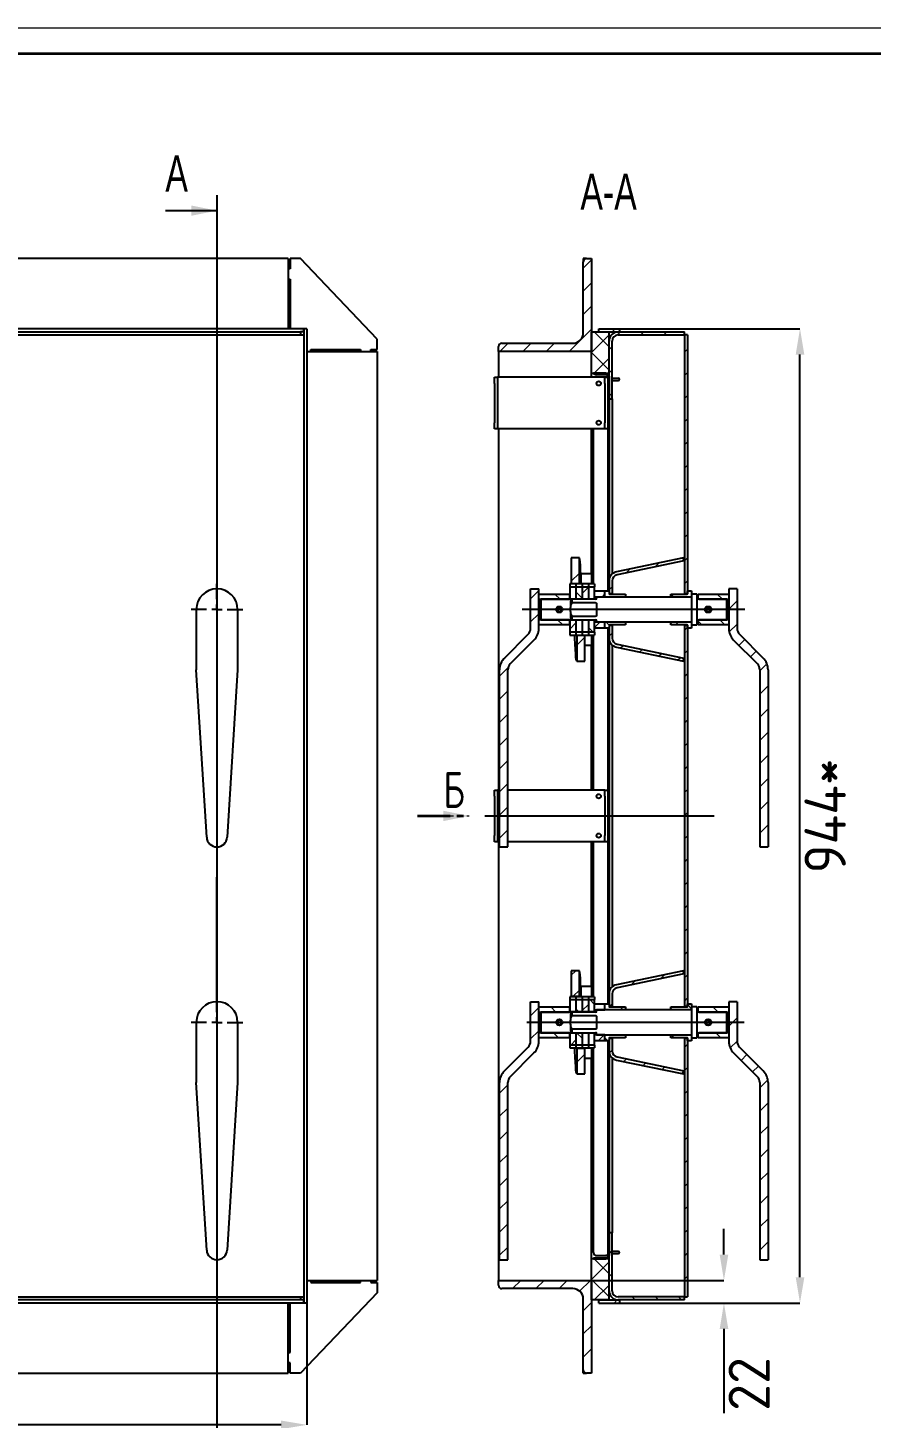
# Model space of a CAD drawing. Header units: millimetres. Extents: x 0 to 594, y 0 to 420.
# Drawn here: x 172.4 to 335.8, y 150.6 to 420 of the extents above; entities that cross this region are included whole.
import ezdxf

# ---------------------------------------------------------------- set-up
doc = ezdxf.new("R2010")
doc.units = ezdxf.units.MM
doc.header["$PDSIZE"] = -1
doc.linetypes.add('HIDDEN', pattern=[1.905, 1.27, -0.635])
doc.linetypes.add('PHANTOM', pattern=[12.7, 6.35, -1.27, 1.27, -1.27, 1.27, -1.27])
doc.layers.add('FORMAT', color=7, linetype='Continuous')
doc.layers.add('HIDDEN', color=30, linetype='Continuous')
doc.styles.add('GOST-2.304_Type-B', font='')
doc.styles.add('SLDTEXTSTYLE0', font='TXT', dxfattribs={"width": 0.7, "bigfont": 'bigfont'})
doc.styles.add('SLDTEXTSTYLE1', font='TXT', dxfattribs={"width": 0.7})
doc.styles.get('GOST-2.304_Type-B').set_extended_font_data('GOST Common')
doc.dimstyles.new('SLDDIMSTYLE0', dxfattribs={"dimtxt": 3.5, "dimasz": 3.5, "dimexe": 0, "dimexo": 0.0625, "dimgap": 0.875, "dimtad": 2, "dimdec": 1, "dimlfac": 5, "dimrnd": 1e-09, "dimzin": 12, "dimdsep": 46, "dimtxsty": 'SLDTEXTSTYLE1', "dimsah": 1, "dimcen": 0.09, "dimadec": 0, "dimazin": 3, "dimtfac": 1, "dimtdec": 1, "dimtofl": 0, "dimtmove": 0, "dimatfit": 3, "dimfxl": 1, "dimfrac": 2, "dimtolj": 1, "dimtzin": 12, "dimarcsym": 0})

# ---------------------------------------------------------------- blocks, each defined once
blk = doc.blocks.new('_D_4')
at = {"layer": 'Defpoints', "color": 0, "transparency": 16777216}
for p in [(97.67, 172.88), (226.47, 172.88), (97.67, 149.28)]:
    blk.add_point(p, dxfattribs=at)
at = {"layer": 'FORMAT', "color": 0, "lineweight": -2, "transparency": 16777216}
for p, q in [((97.67, 172.82), (97.67, 149.28)), ((226.47, 172.82), (226.47, 149.28)), ((221.47, 149.28), (102.67, 149.28))]:
    blk.add_line(p, q, dxfattribs=at)
at = {"layer": 'FORMAT', "color": 0, "transparency": 16777216}
for points in [[(102.67, 150.11), (102.67, 148.45), (97.67, 149.28)], [(221.47, 150.11), (221.47, 148.45), (226.47, 149.28)]]:
    blk.add_solid(points, dxfattribs=at)
at = {"layer": 'FORMAT', "color": 0, "transparency": 16777216, "insert": (162.07, 148.4), "char_height": 8, "attachment_point": 2, "style": 'GOST-2.304_Type-B'}
blk.add_mtext('\\A1;644*', dxfattribs=at)
blk = doc.blocks.new('SW_CENTERMARKSYMBOL_0')
at = {"layer": 'FORMAT', "color": 0}
for p, q in [((0, 2), (0, 5)), ((-2, 0), (-5, 0)), ((0, 0), (-1, 0)), ((0, 0), (0, 1)), ((0, 0), (0, -1)), ((0, 0), (1, 0)), ((2, 0), (5, 0)), ((0, -2), (0, -53.85))]:
    blk.add_line(p, q, dxfattribs=at)
blk = doc.blocks.new('SW_CENTERMARKSYMBOL_1')
at = {"layer": 'FORMAT', "color": 0}
for p, q in [((0, 2), (0, 28.11)), ((-2, 0), (-5, 0)), ((0, 0), (-1, 0)), ((0, 0), (0, 1)), ((0, 0), (0, -1)), ((0, 0), (1, 0)), ((2, 0), (5, 0)), ((0, -2), (0, -48.73))]:
    blk.add_line(p, q, dxfattribs=at)
blk = doc.blocks.new('SW_HATCH_0')
at = {"color": 0, "linetype": 'Continuous', "lineweight": 18}
for p, q in [((0, 0), (1.6, 1.6)), ((0, -4.49), (1.6, -2.89)), ((0, -8.98), (1.6, -7.38)), ((-2.69, -16.16), (1.6, -11.87)), ((1.6, -16.36), (5, -12.96)), ((5, -15.27), (2.09, -12.36)), ((5.6, -12.36), (6.2, -11.76)), ((7.18, -12.96), (6.59, -12.37)), ((11.67, -12.96), (11.07, -12.36)), ((16.16, -12.96), (15.56, -12.36)), ((-16.16, -16.16), (-14.56, -14.56)), ((-11.67, -16.16), (-10.07, -14.56)), ((-7.18, -16.16), (-5.58, -14.56)), ((5.6, -15.87), (5, -15.27)), ((19.6, -16.32), (20.2, -15.72)), ((5, -19.76), (1.6, -16.36)), ((2.09, -20.36), (5, -17.45)), ((5.6, -20.36), (5, -19.76)), ((19.6, -20.81), (20.2, -20.21)), ((5, -24.25), (4.8, -24.05)), ((5.6, -24.85), (5, -24.25)), ((19.6, -25.3), (20.2, -24.7)), ((5, -28.74), (4.8, -28.54)), ((19.6, -29.79), (20.2, -29.19)), ((5, -33.23), (4.8, -33.03)), ((19.6, -34.28), (20.2, -33.68)), ((5, -37.72), (4.8, -37.52)), ((19.6, -38.77), (20.2, -38.17)), ((5, -42.21), (4.8, -42.01)), ((19.6, -43.26), (20.2, -42.66)), ((5, -46.7), (4.8, -46.5)), ((19.6, -47.75), (20.2, -47.15)), ((5, -51.19), (4.8, -50.99)), ((19.6, -52.24), (20.2, -51.64)), ((-2.33, -56.21), (-2.28, -56.16)), ((5, -55.68), (4.8, -55.48)), ((19.6, -56.73), (20.2, -56.13)), ((-2.33, -60.7), (-0.73, -59.1)), ((8.25, -59.1), (9.03, -58.32)), ((13.93, -57.92), (14.7, -57.14)), ((-0.2, -63.06), (1, -61.86)), ((2.2, -61.86), (2.1, -61.76)), ((5, -60.17), (4.8, -59.97)), ((5, -62.35), (5.6, -61.75)), ((19.6, -61.22), (20.2, -60.62)), ((-10.2, -64.08), (-8.6, -62.48)), ((-4.48, -64.16), (-5.48, -63.16)), ((-0.2, -63.95), (-1.4, -62.75)), ((3.64, -63.71), (4.2, -63.15)), ((8.2, -63.37), (7.99, -63.16)), ((17.57, -63.76), (17, -63.19)), ((21, -62.7), (20.86, -62.56)), ((22.46, -64.16), (22.2, -63.9)), ((26.95, -64.16), (25.95, -63.16)), ((28.2, -66.09), (29.8, -64.49)), ((-10.2, -68.57), (-8.6, -66.97)), ((23.6, -66.2), (23.88, -65.92)), ((23.96, -65.84), (24.24, -65.56)), ((-8.46, -69.16), (-8.6, -69.02)), ((-3.97, -69.16), (-4.97, -68.16)), ((-2.6, -69.95), (-1.4, -68.75)), ((-0.2, -68.44), (-0.46, -68.18)), ((1.92, -70.56), (1, -69.64)), ((2.2, -69.64), (3.23, -68.61)), ((5.04, -69.19), (4.41, -68.56)), ((18.48, -69.16), (17.88, -68.56)), ((19.6, -70.2), (20.2, -69.6)), ((22.97, -69.16), (22.2, -68.39)), ((27.46, -69.16), (26.46, -68.16)), ((28.27, -70.51), (29.8, -68.98)), ((-1.27, -73.11), (0.33, -71.51)), ((5, -71.33), (5.6, -70.73)), ((30.15, -73.12), (31.29, -71.99)), ((5, -73.64), (4.8, -73.44)), ((7.2, -73.62), (7.71, -73.11)), ((10.92, -74.4), (11.42, -73.89)), ((14.63, -75.17), (15.14, -74.66)), ((18.35, -75.94), (18.86, -75.44)), ((19.6, -74.69), (20.2, -74.09)), ((32.4, -75.36), (33.53, -74.23)), ((-16.2, -79.06), (-14.54, -77.41)), ((0.17, -76.16), (0.33, -76)), ((5, -78.13), (4.8, -77.93)), ((34.2, -78.05), (35.58, -76.67)), ((19.6, -79.18), (20.2, -78.58)), ((-16.2, -83.55), (-14.6, -81.95)), ((5, -82.62), (4.8, -82.42)), ((19.6, -83.67), (20.2, -83.07)), ((34.2, -82.54), (35.8, -80.94)), ((34.2, -87.03), (35.8, -85.43)), ((-16.2, -88.04), (-14.6, -86.44)), ((5, -87.11), (4.8, -86.91)), ((19.6, -88.16), (20.2, -87.56)), ((-16.2, -92.53), (-14.6, -90.93)), ((5, -91.6), (4.8, -91.4)), ((34.2, -91.52), (35.8, -89.92)), ((19.6, -92.65), (20.2, -92.05)), ((-16.2, -97.02), (-14.6, -95.42)), ((5, -96.09), (4.8, -95.89)), ((19.6, -97.14), (20.2, -96.54)), ((34.2, -96.01), (35.8, -94.41)), ((34.2, -100.5), (35.8, -98.9)), ((-16.2, -101.51), (-14.6, -99.91)), ((5, -100.58), (4.8, -100.38)), ((19.6, -101.63), (20.2, -101.03)), ((-16.2, -106), (-14.6, -104.4)), ((5, -105.07), (4.8, -104.87)), ((34.2, -104.99), (35.8, -103.39)), ((19.6, -106.12), (20.2, -105.52)), ((-16.2, -110.49), (-14.6, -108.89)), ((5, -109.56), (4.8, -109.36)), ((19.6, -110.61), (20.2, -110.01)), ((34.2, -109.48), (35.8, -107.88)), ((5, -114.05), (4.8, -113.85)), ((19.6, -115.1), (20.2, -114.5)), ((5, -118.54), (4.8, -118.34)), ((19.6, -119.59), (20.2, -118.99)), ((5, -123.03), (4.8, -122.83)), ((19.6, -124.08), (20.2, -123.48)), ((5, -127.52), (4.8, -127.32)), ((19.6, -128.57), (20.2, -127.97)), ((5, -132.01), (4.8, -131.81)), ((19.6, -133.06), (20.2, -132.46)), ((-2.33, -137.04), (-1.46, -136.16)), ((5, -136.5), (4.8, -136.3)), ((14.96, -137.7), (15.74, -136.93)), ((19.6, -137.55), (20.2, -136.95)), ((-1.92, -141.11), (-0.73, -139.93)), ((9.29, -138.88), (10.07, -138.11)), ((-2.6, -141.79), (-2.57, -141.76)), ((-0.2, -143.88), (1, -142.68)), ((2.2, -142.68), (1.28, -141.76)), ((5, -140.99), (4.8, -140.79)), ((5.06, -143.11), (5.6, -142.57)), ((19.6, -142.04), (20.2, -141.44)), ((21, -143.52), (20.2, -142.72)), ((28.2, -142.42), (28.46, -142.16)), ((-10.2, -144.9), (-8.6, -143.3)), ((-5.3, -144.16), (-6.3, -143.16)), ((-0.83, -144.14), (-1.4, -143.57)), ((7.77, -143.76), (7.17, -143.16)), ((26.13, -144.16), (25.13, -143.16)), ((28.2, -146.91), (29.8, -145.31)), ((-10.2, -149.39), (-8.6, -147.79)), ((-4.79, -149.16), (-5.79, -148.16)), ((-0.2, -149.26), (-1.28, -148.18)), ((-0.2, -148.37), (-0.01, -148.18)), ((23.93, -146.7), (24.08, -146.54)), ((24.58, -146.04), (24.73, -145.89)), ((26.64, -149.16), (25.64, -148.16)), ((-2.39, -150.56), (-1.4, -149.57)), ((1.1, -150.56), (1, -150.46)), ((2.9, -149.76), (4.05, -148.61)), ((4.79, -149.76), (4.2, -149.17)), ((17.66, -149.16), (17.13, -148.63)), ((19.6, -151.02), (20.2, -150.42)), ((28.47, -151.13), (29.8, -149.81)), ((-1.27, -153.93), (0.33, -152.33)), ((5.05, -152.11), (5.6, -151.55)), ((7.88, -153.76), (8.39, -153.26)), ((30.57, -153.53), (31.7, -152.4)), ((5, -154.46), (4.8, -154.26)), ((11.6, -154.54), (12.1, -154.03)), ((15.31, -155.31), (15.82, -154.8)), ((19.03, -156.09), (19.52, -155.6)), ((19.6, -155.51), (20.2, -154.91)), ((32.81, -155.77), (33.94, -154.64)), ((-16.2, -159.88), (-14.6, -158.28)), ((5, -158.95), (4.8, -158.75)), ((34.2, -158.88), (35.76, -157.32)), ((19.6, -160.01), (20.2, -159.41)), ((-16.2, -164.37), (-14.6, -162.77)), ((5, -163.44), (4.8, -163.24)), ((19.6, -164.5), (20.2, -163.9)), ((34.2, -163.37), (35.8, -161.77)), ((34.2, -167.86), (35.8, -166.26)), ((-16.2, -168.86), (-14.6, -167.26)), ((5, -167.93), (4.8, -167.73)), ((19.6, -168.99), (20.2, -168.39)), ((-16.2, -173.35), (-14.6, -171.75)), ((5, -172.42), (4.8, -172.22)), ((34.2, -172.35), (35.8, -170.75)), ((19.6, -173.48), (20.2, -172.88)), ((-16.2, -177.84), (-14.6, -176.24)), ((5, -176.91), (4.8, -176.71)), ((19.6, -177.97), (20.2, -177.37)), ((34.2, -176.84), (35.8, -175.24)), ((34.2, -181.33), (35.8, -179.73)), ((-16.2, -182.33), (-14.6, -180.73)), ((5, -181.41), (4.8, -181.21)), ((19.6, -182.46), (20.2, -181.86)), ((-16.2, -186.82), (-14.6, -185.22)), ((5, -185.9), (4.8, -185.7)), ((34.2, -185.82), (35.8, -184.22)), ((19.6, -186.95), (20.2, -186.35)), ((-16.2, -191.31), (-14.6, -189.71)), ((5, -190.39), (4.8, -190.19)), ((5.6, -190.99), (5, -190.39)), ((19.6, -191.44), (20.2, -190.84)), ((34.2, -190.31), (35.8, -188.71)), ((1.6, -195.97), (5, -192.57)), ((2.09, -191.96), (2, -191.88)), ((5, -194.88), (2.09, -191.96)), ((-13.67, -197.76), (-12.07, -196.16)), ((-9.18, -197.76), (-7.58, -196.16)), ((-4.69, -197.76), (-3.09, -196.16)), ((-0.69, -198.25), (1.4, -196.16)), ((5, -199.37), (1.6, -195.97)), ((5.6, -195.48), (5, -194.88)), ((19.6, -195.93), (20.2, -195.33)), ((2.09, -199.96), (5, -197.06)), ((10.09, -199.96), (9.49, -199.36)), ((14.58, -199.96), (13.98, -199.36)), ((19.07, -199.96), (18.47, -199.36)), ((0, -202.06), (1.6, -200.46)), ((5.98, -200.56), (6.58, -199.96)), ((0, -206.55), (1.6, -204.95)), ((0, -211.04), (1.6, -209.44)), ((1.36, -214.16), (1.6, -213.93))]:
    blk.add_line(p, q, dxfattribs=at)
blk = doc.blocks.new('_D_5')
at = {"layer": 'Defpoints', "color": 0, "transparency": 16777216}
for p in [(285.01, 361.68), (322, 361.68), (285.99, 172.88)]:
    blk.add_point(p, dxfattribs=at)
at = {"layer": 'FORMAT', "color": 0, "lineweight": -2, "transparency": 16777216}
for p, q in [((285.07, 361.68), (322, 361.68)), ((322, 177.88), (322, 356.68)), ((286.05, 172.88), (322, 172.88))]:
    blk.add_line(p, q, dxfattribs=at)
at = {"layer": 'FORMAT', "color": 0, "transparency": 16777216}
for points in [[(321.17, 356.68), (322.84, 356.68), (322, 361.68)], [(321.17, 177.88), (322.84, 177.88), (322, 172.88)]]:
    blk.add_solid(points, dxfattribs=at)
at = {"layer": 'FORMAT', "color": 0, "transparency": 16777216, "insert": (322.88, 267.28), "char_height": 8, "attachment_point": 2, "rotation": 90, "style": 'GOST-2.304_Type-B'}
blk.add_mtext('\\A1;944*', dxfattribs=at)
blk = doc.blocks.new('SW_PROJECTIONARROW_0')
at = {"color": 0, "linetype": 'HIDDEN', "lineweight": 18}
blk.add_line((202.38, 267.28), (212.38, 267.28), dxfattribs=at)
blk.add_line((202.38, 267.28), (212.38, 267.28), dxfattribs=at)
at = {"color": 0, "linetype": 'PHANTOM', "lineweight": 35}
blk.add_line((202.38, 267.28), (212.38, 267.28), dxfattribs=at)
at = {"color": 0, "linetype": 'Continuous', "lineweight": 25}
blk.add_solid([(212.38, 267.28), (207.38, 268.28), (207.38, 266.28)], dxfattribs=at)
blk.add_solid([(212.38, 267.28), (207.38, 268.28), (207.38, 266.28)], dxfattribs=at)
at = {"color": 0, "linetype": 'Continuous', "lineweight": 25, "insert": (207.38, 275.83), "char_height": 7, "attachment_point": 1, "style": 'SLDTEXTSTYLE0'}
blk.add_mtext('Б', dxfattribs=at)
blk.add_mtext('Б', dxfattribs=at)
blk = doc.blocks.new('*D55')
at = {"layer": 'Defpoints', "color": 0, "transparency": 16777216}
for p in [(281.41, 177.28), (283.83, 172.88), (307.27, 172.88)]:
    blk.add_point(p, dxfattribs=at)
at = {"layer": 'FORMAT', "color": 0, "lineweight": -2, "transparency": 16777216}
for p, q in [((307.27, 182.28), (307.27, 187.28)), ((281.47, 177.28), (307.27, 177.28)), ((283.89, 172.88), (307.27, 172.88)), ((307.27, 167.88), (307.27, 151.53))]:
    blk.add_line(p, q, dxfattribs=at)
at = {"layer": 'FORMAT', "color": 0, "transparency": 16777216}
for points in [[(306.44, 182.28), (308.11, 182.28), (307.27, 177.28)], [(306.44, 167.88), (308.11, 167.88), (307.27, 172.88)]]:
    blk.add_solid(points, dxfattribs=at)
at = {"layer": 'FORMAT', "color": 0, "transparency": 16777216, "insert": (312.15, 157.2), "char_height": 8, "attachment_point": 5, "rotation": 90, "style": 'GOST-2.304_Type-B'}
blk.add_mtext('\\A1;22', dxfattribs=at)

msp = doc.modelspace()

# ---------------------------------------------------------------- linework, layer by layer
at = {"color": 7, "linetype": 'Continuous', "lineweight": 35}
msp.add_line((20, 415), (589, 415), dxfattribs=at)
at = {"layer": 'FORMAT'}
for p, q in [((209.066, 387.574), (209.066, 137.025)), ((199.066, 384.574), (209.066, 384.574)), ((222.866, 375.28), (169.066, 375.28)), ((222.866, 375.28), (222.866, 361.68)), ((223.266, 375.28), (223.266, 373.28)), ((225.266, 375.28), (223.266, 375.28)), ((240.066, 359.68), (225.266, 375.28)), ((280.668, 375.28), (280.008, 375.28)), ((280.008, 375.28), (280.008, 374.62)), ((280.008, 360.88), (280.008, 374.62)), ((280.668, 375.28), (281.608, 375.28)), ((281.608, 375.28), (281.608, 357.28)), ((222.866, 373.28), (222.866, 371.28)), ((223.266, 373.28), (222.866, 373.28)), ((222.866, 371.28), (223.266, 371.28)), ((223.266, 371.28), (223.266, 361.68)), ((225.866, 361.68), (116.953, 361.68)), ((116.953, 361.08), (224.066, 361.08)), ((224.066, 361.08), (225.266, 361.08)), ((225.866, 361.08), (225.266, 361.08)), ((225.266, 361.08), (225.266, 360.48)), ((225.866, 361.08), (225.866, 361.68)), ((226.466, 361.68), (225.866, 361.68)), ((225.866, 361.68), (225.866, 360.48)), ((226.466, 361.68), (226.466, 172.88)), ((281.608, 361.08), (285.008, 361.08)), ((281.608, 353.08), (281.608, 361.08)), ((283.008, 361.68), (287.008, 361.68)), ((283.008, 361.08), (283.008, 361.68)), ((283.008, 361.08), (287.008, 361.08)), ((285.008, 353.08), (285.008, 361.08)), ((286.808, 361.08), (299.608, 361.08)), ((287.008, 361.68), (287.008, 361.08)), ((299.608, 360.48), (299.608, 361.08)), ((116.953, 360.48), (224.066, 360.48)), ((224.066, 360.48), (225.866, 360.48)), ((225.866, 360.48), (225.866, 174.08)), ((240.066, 357.68), (240.066, 359.68)), ((264.268, 358.88), (278.008, 358.88)), ((285.008, 348.08), (285.008, 359.28)), ((285.608, 348.08), (285.608, 359.28)), ((286.808, 360.48), (299.608, 360.48)), ((300.208, 360.48), (299.608, 360.48)), ((299.608, 360.48), (299.608, 310.33)), ((300.208, 360.48), (300.208, 310.33)), ((226.466, 357.28), (227.266, 357.28)), ((226.466, 357.28), (240.066, 357.28)), ((227.266, 357.68), (236.866, 357.68)), ((227.266, 357.28), (227.266, 357.68)), ((236.866, 357.68), (236.866, 357.28)), ((236.866, 357.28), (238.866, 357.28)), ((238.866, 357.68), (240.066, 357.68)), ((238.866, 357.28), (238.866, 357.68)), ((240.066, 357.28), (240.066, 177.28)), ((263.608, 357.28), (263.608, 358.22)), ((281.608, 357.28), (263.608, 357.28)), ((263.608, 357.28), (263.608, 352.28)), ((281.608, 353.08), (285.008, 353.08)), ((281.608, 352.28), (281.608, 353.08)), ((282.008, 353.08), (282.008, 352.88)), ((284.408, 353.08), (282.008, 353.08)), ((262.808, 352.28), (263.408, 352.28)), ((262.808, 351.08), (262.808, 352.28)), ((262.808, 351.08), (262.808, 343.48)), ((263.408, 352.28), (263.408, 351.08)), ((264.008, 352.28), (263.408, 352.28)), ((263.408, 351.08), (263.408, 343.48)), ((283.608, 352.28), (264.008, 352.28)), ((284.408, 352.88), (282.008, 352.88)), ((282.608, 352.48), (284.408, 352.48)), ((284.208, 352.28), (283.608, 352.28)), ((284.208, 351.08), (284.208, 352.28)), ((284.208, 352.28), (284.808, 352.28)), ((284.208, 351.08), (284.208, 343.48)), ((284.408, 352.48), (284.808, 352.48)), ((284.808, 352.48), (284.808, 312.28)), ((285.008, 352.48), (285.008, 312.28)), ((285.608, 352.08), (286.808, 352.08)), ((285.608, 351.68), (286.808, 351.68)), ((285.008, 348.08), (285.608, 348.08)), ((285.608, 348.08), (285.608, 314.158)), ((262.808, 342.28), (262.808, 343.48)), ((263.408, 342.28), (262.808, 342.28)), ((263.408, 343.48), (263.408, 342.28)), ((264.008, 342.28), (263.408, 342.28)), ((263.608, 342.28), (263.608, 272.28)), ((283.608, 342.28), (264.008, 342.28)), ((281.608, 314.27), (281.608, 342.28)), ((282.008, 312.244), (282.008, 342.28)), ((284.208, 342.28), (283.608, 342.28)), ((284.208, 342.28), (284.208, 343.48)), ((284.808, 342.28), (284.208, 342.28)), ((277.674, 317.28), (277.674, 312.33)), ((279.274, 317.28), (277.674, 317.28)), ((279.274, 312.33), (279.274, 317.28)), ((299.408, 317.28), (286.44, 314.578)), ((299.53, 316.692), (286.563, 313.991)), ((299.53, 316.692), (299.408, 317.28)), ((279.608, 314.28), (281.608, 314.28)), ((279.608, 312.28), (279.608, 314.28)), ((281.608, 314.27), (281.608, 312.28)), ((285.008, 312.816), (285.008, 310.33)), ((285.608, 312.816), (285.608, 310.33)), ((269.808, 303.605), (269.808, 311.28)), ((269.808, 311.28), (271.408, 311.28)), ((271.408, 303.605), (271.408, 311.28)), ((271.408, 310.28), (277.408, 310.28)), ((271.408, 309.28), (271.408, 310.28)), ((278.608, 312.244), (277.408, 312.244)), ((277.408, 312.244), (277.408, 311.68)), ((277.408, 311.68), (278.608, 311.68)), ((277.408, 311.68), (277.408, 309.3)), ((277.408, 309.48), (277.408, 310.28)), ((277.733, 312.244), (277.674, 312.33)), ((277.674, 312.33), (279.274, 312.33)), ((279.808, 312.244), (278.608, 312.244)), ((278.608, 312.244), (278.608, 311.68)), ((278.608, 311.68), (279.808, 311.68)), ((278.608, 311.68), (278.608, 309.3)), ((279.333, 312.244), (279.274, 312.33)), ((279.608, 312.28), (279.608, 312.244)), ((281.008, 312.244), (279.808, 312.244)), ((279.808, 312.244), (279.808, 311.68)), ((279.808, 311.68), (279.808, 309.3)), ((279.808, 311.68), (281.008, 311.68)), ((282.208, 312.244), (281.008, 312.244)), ((281.008, 312.244), (281.008, 311.68)), ((281.008, 311.68), (282.208, 311.68)), ((281.008, 311.68), (281.008, 309.3)), ((281.608, 312.28), (281.608, 312.244)), ((282.208, 312.244), (282.208, 311.68)), ((282.208, 309.3), (282.208, 311.68)), ((282.208, 310.88), (284.208, 310.88)), ((282.208, 309.73), (282.208, 310.88)), ((284.208, 309.73), (284.208, 310.88)), ((284.208, 310.88), (285.008, 310.88)), ((284.208, 309.88), (284.208, 310.88)), ((284.208, 309.88), (284.408, 309.68)), ((285.008, 312.28), (284.808, 312.28)), ((284.808, 312.28), (284.808, 310.88)), ((285.008, 310.88), (285.008, 310.38)), ((285.608, 310.33), (285.008, 310.33)), ((285.108, 310.28), (288.208, 310.28)), ((285.608, 310.28), (285.608, 310.33)), ((288.008, 309.68), (288.208, 309.88)), ((288.208, 310.28), (288.208, 309.88)), ((288.208, 309.88), (288.208, 309.68)), ((297.008, 310.28), (300.108, 310.28)), ((297.008, 309.88), (297.008, 310.28)), ((297.008, 309.88), (297.208, 309.68)), ((297.008, 309.68), (297.008, 309.88)), ((300.208, 310.33), (299.608, 310.33)), ((299.608, 310.28), (299.608, 310.33)), ((300.208, 310.38), (300.208, 310.88)), ((300.208, 310.88), (301.008, 310.88)), ((300.808, 309.68), (301.008, 309.88)), ((301.008, 310.88), (301.008, 310.28)), ((302.008, 310.28), (301.008, 310.28)), ((301.008, 310.28), (301.008, 304.28)), ((302.008, 310.28), (302.008, 304.28)), ((302.208, 310.28), (308.208, 310.28)), ((302.208, 310.28), (302.208, 309.48)), ((308.208, 311.28), (308.208, 303.605)), ((309.808, 311.28), (308.208, 311.28)), ((308.208, 310.28), (308.208, 309.28)), ((309.808, 311.28), (309.808, 303.605)), ((205.066, 307.28), (205.066, 303.605)), ((213.066, 307.28), (213.066, 303.605)), ((311.329, 307.28), (268.213, 307.28)), ((271.408, 309.28), (277.208, 309.28)), ((271.808, 309.28), (271.608, 309.08)), ((271.608, 305.48), (271.608, 309.08)), ((277.508, 309.28), (271.808, 309.28)), ((271.808, 309.28), (271.808, 305.28)), ((275.021, 307.383), (274.828, 307.435)), ((274.828, 307.124), (275.021, 307.176)), ((277.208, 309.28), (277.408, 309.48)), ((277.408, 309.3), (277.408, 309.28)), ((278.608, 309.3), (277.408, 309.3)), ((277.608, 309.28), (277.508, 309.28)), ((277.608, 309.28), (277.808, 309.28)), ((277.608, 308.196), (277.608, 309.28)), ((277.608, 307.92), (277.608, 308.196)), ((277.808, 309.28), (277.808, 308.606)), ((282.408, 309.28), (277.808, 309.28)), ((277.808, 308.606), (282.408, 308.606)), ((279.808, 309.3), (278.608, 309.3)), ((278.608, 309.28), (278.608, 309.3)), ((281.008, 309.3), (279.808, 309.3)), ((279.808, 309.28), (279.808, 309.3)), ((282.208, 309.3), (281.008, 309.3)), ((281.008, 309.28), (281.008, 309.3)), ((282.208, 309.73), (284.208, 309.73)), ((300.908, 309.68), (282.608, 309.68)), ((282.608, 309.68), (282.608, 309.48)), ((282.608, 308.239), (282.608, 306.32)), ((284.208, 309.68), (284.208, 309.73)), ((288.008, 309.68), (284.408, 309.68)), ((300.808, 309.68), (297.208, 309.68)), ((307.808, 309.28), (302.108, 309.28)), ((302.208, 309.28), (302.208, 309.48)), ((302.208, 309.48), (302.408, 309.28)), ((302.408, 309.28), (308.208, 309.28)), ((304.787, 307.435), (304.594, 307.383)), ((304.594, 307.176), (304.787, 307.124)), ((308.008, 309.08), (307.808, 309.28)), ((307.808, 305.28), (307.808, 309.28)), ((308.008, 309.08), (308.008, 305.48)), ((277.208, 305.28), (271.408, 305.28)), ((271.408, 304.28), (271.408, 305.28)), ((271.608, 305.48), (271.808, 305.28)), ((271.808, 305.28), (277.508, 305.28)), ((277.408, 305.08), (277.208, 305.28)), ((277.408, 305.28), (277.408, 305.26)), ((277.408, 305.26), (277.408, 302.88)), ((277.408, 305.26), (278.608, 305.26)), ((277.408, 304.28), (277.408, 305.08)), ((277.508, 305.28), (277.532, 305.28)), ((277.608, 306.363), (277.608, 306.639)), ((277.608, 306.363), (277.808, 305.953)), ((277.608, 305.28), (277.608, 306.363)), ((277.808, 305.28), (277.608, 305.28)), ((277.808, 305.953), (277.808, 305.28)), ((282.408, 305.953), (277.808, 305.953)), ((277.808, 305.28), (282.408, 305.28)), ((278.608, 305.26), (278.608, 305.28)), ((278.608, 305.26), (278.608, 302.88)), ((278.608, 305.26), (279.808, 305.26)), ((279.808, 305.26), (279.808, 305.28)), ((279.808, 305.26), (279.808, 302.88)), ((279.808, 305.26), (281.008, 305.26)), ((281.008, 305.26), (281.008, 305.28)), ((281.008, 305.26), (282.208, 305.26)), ((281.008, 305.26), (281.008, 302.88)), ((282.208, 302.88), (282.208, 305.26)), ((284.208, 304.83), (282.208, 304.83)), ((282.208, 303.68), (282.208, 304.83)), ((282.608, 305.08), (282.608, 304.88)), ((282.608, 304.88), (300.908, 304.88)), ((284.208, 304.83), (284.208, 304.88)), ((284.408, 304.88), (284.208, 304.68)), ((284.208, 303.68), (284.208, 304.83)), ((284.208, 303.68), (284.208, 304.68)), ((284.408, 304.88), (288.008, 304.88)), ((288.208, 304.68), (288.008, 304.88)), ((288.208, 304.88), (288.208, 304.68)), ((288.208, 304.68), (288.208, 304.28)), ((297.208, 304.88), (297.008, 304.68)), ((297.008, 304.68), (297.008, 304.88)), ((297.008, 304.28), (297.008, 304.68)), ((297.208, 304.88), (300.808, 304.88)), ((301.008, 304.68), (300.808, 304.88)), ((302.108, 305.28), (307.808, 305.28)), ((302.208, 305.08), (302.208, 305.28)), ((302.408, 305.28), (302.208, 305.08)), ((302.208, 305.08), (302.208, 304.28)), ((308.208, 305.28), (302.408, 305.28)), ((307.808, 305.28), (308.008, 305.48)), ((308.208, 305.28), (308.208, 304.28)), ((205.066, 303.605), (205.066, 302.474)), ((205.066, 302.474), (205.066, 297.88)), ((213.066, 303.605), (213.066, 302.474)), ((213.066, 302.474), (213.066, 297.88)), ((264.745, 297.88), (269.339, 302.474)), ((277.408, 304.28), (271.408, 304.28)), ((278.608, 302.88), (277.408, 302.88)), ((277.408, 302.88), (277.408, 302.316)), ((277.408, 302.316), (278.608, 302.316)), ((278.608, 302.88), (278.608, 302.316)), ((279.808, 302.88), (278.608, 302.88)), ((278.608, 302.316), (279.808, 302.316)), ((278.741, 302.23), (278.682, 302.316)), ((278.741, 302.23), (278.741, 297.28)), ((280.341, 302.23), (278.741, 302.23)), ((281.008, 302.88), (279.808, 302.88)), ((279.808, 302.88), (279.808, 302.316)), ((279.808, 302.316), (281.008, 302.316)), ((280.341, 302.23), (280.282, 302.316)), ((280.341, 297.28), (280.341, 302.23)), ((282.208, 302.88), (281.008, 302.88)), ((281.008, 302.88), (281.008, 302.316)), ((281.008, 302.316), (282.208, 302.316)), ((281.608, 302.316), (281.608, 302.28)), ((281.608, 302.28), (281.608, 300.29)), ((282.008, 272.28), (282.008, 302.316)), ((284.208, 303.68), (282.208, 303.68)), ((282.208, 302.88), (282.208, 302.316)), ((285.008, 303.68), (284.208, 303.68)), ((284.808, 303.68), (284.808, 302.28)), ((284.808, 302.28), (285.008, 302.28)), ((284.808, 302.28), (284.808, 232.28)), ((285.008, 304.23), (285.608, 304.23)), ((285.008, 304.23), (285.008, 301.743)), ((285.008, 304.18), (285.008, 303.68)), ((285.008, 302.28), (285.008, 232.28)), ((288.208, 304.28), (285.108, 304.28)), ((285.608, 304.23), (285.608, 304.28)), ((285.608, 304.23), (285.608, 301.743)), ((300.108, 304.28), (297.008, 304.28)), ((299.608, 304.23), (299.608, 304.28)), ((299.608, 304.23), (300.208, 304.23)), ((299.608, 304.23), (299.608, 230.33)), ((300.208, 304.23), (300.208, 230.33)), ((300.208, 303.68), (300.208, 304.18)), ((301.008, 303.68), (300.208, 303.68)), ((301.008, 304.28), (302.008, 304.28)), ((301.008, 304.28), (301.008, 303.68)), ((308.208, 304.28), (302.208, 304.28)), ((310.276, 302.474), (314.87, 297.88)), ((265.876, 296.748), (270.47, 301.342)), ((281.608, 300.28), (280.341, 300.28)), ((281.608, 272.28), (281.608, 300.29)), ((285.608, 300.402), (285.608, 234.158)), ((286.44, 299.981), (299.408, 297.28)), ((286.563, 300.569), (299.53, 297.867)), ((309.145, 301.342), (313.739, 296.748)), ((205.066, 297.88), (205.066, 295.617)), ((213.066, 297.88), (213.066, 295.617)), ((278.741, 297.28), (280.341, 297.28)), ((299.408, 297.28), (299.53, 297.867)), ((207.07, 263.156), (205.066, 295.617)), ((213.066, 295.617), (211.062, 263.156)), ((263.808, 261.28), (263.808, 295.617)), ((265.408, 261.28), (265.408, 295.617)), ((314.208, 295.617), (314.208, 261.28)), ((315.808, 295.617), (315.808, 261.28)), ((262.808, 272.28), (263.408, 272.28)), ((262.808, 271.08), (262.808, 272.28)), ((263.408, 272.28), (263.408, 271.08)), ((263.808, 272.28), (263.408, 272.28)), ((283.608, 272.28), (265.408, 272.28)), ((284.208, 272.28), (283.608, 272.28)), ((284.208, 271.08), (284.208, 272.28)), ((284.208, 272.28), (284.808, 272.28)), ((262.808, 271.08), (262.808, 263.48)), ((263.408, 271.08), (263.408, 263.48)), ((284.208, 271.08), (284.208, 263.48)), ((260.945, 267.28), (305.398, 267.28)), ((262.808, 262.28), (262.808, 263.48)), ((263.408, 262.28), (262.808, 262.28)), ((263.408, 263.48), (263.408, 262.28)), ((263.808, 262.28), (263.408, 262.28)), ((263.608, 262.28), (263.608, 177.28)), ((283.608, 262.28), (265.408, 262.28)), ((281.608, 234.27), (281.608, 262.28)), ((282.008, 232.244), (282.008, 262.28)), ((284.208, 262.28), (283.608, 262.28)), ((284.208, 262.28), (284.208, 263.48)), ((284.808, 262.28), (284.208, 262.28)), ((263.808, 261.28), (265.408, 261.28)), ((314.208, 261.28), (315.808, 261.28)), ((277.674, 237.28), (277.674, 232.33)), ((279.274, 237.28), (277.674, 237.28)), ((279.274, 232.33), (279.274, 237.28)), ((299.408, 237.28), (286.44, 234.578)), ((299.53, 236.692), (299.408, 237.28)), ((299.53, 236.692), (286.563, 233.991)), ((278.608, 232.244), (277.408, 232.244)), ((277.408, 232.244), (277.408, 231.68)), ((277.733, 232.244), (277.674, 232.33)), ((277.674, 232.33), (279.274, 232.33)), ((279.808, 232.244), (278.608, 232.244)), ((278.608, 232.244), (278.608, 231.68)), ((279.333, 232.244), (279.274, 232.33)), ((279.608, 234.28), (281.608, 234.28)), ((279.608, 232.28), (279.608, 234.28)), ((279.608, 232.28), (279.608, 232.244)), ((281.008, 232.244), (279.808, 232.244)), ((279.808, 232.244), (279.808, 231.68)), ((282.208, 232.244), (281.008, 232.244)), ((281.008, 232.244), (281.008, 231.68)), ((281.608, 234.27), (281.608, 232.28)), ((281.608, 232.28), (281.608, 232.244)), ((282.208, 232.244), (282.208, 231.68)), ((285.008, 232.28), (284.808, 232.28)), ((284.808, 232.28), (284.808, 230.88)), ((285.008, 232.816), (285.008, 230.33)), ((285.608, 232.816), (285.608, 230.33)), ((269.808, 223.605), (269.808, 231.28)), ((269.808, 231.28), (271.408, 231.28)), ((271.408, 223.605), (271.408, 231.28)), ((271.408, 230.28), (277.408, 230.28)), ((271.408, 229.28), (271.408, 230.28)), ((271.408, 229.28), (277.208, 229.28)), ((271.808, 229.28), (271.608, 229.08)), ((271.608, 225.48), (271.608, 229.08)), ((277.508, 229.28), (271.808, 229.28)), ((271.808, 229.28), (271.808, 225.28)), ((277.208, 229.28), (277.408, 229.48)), ((277.408, 231.68), (277.408, 229.3)), ((277.408, 231.68), (278.608, 231.68)), ((277.408, 229.48), (277.408, 230.28)), ((277.408, 229.3), (277.408, 229.28)), ((278.608, 229.3), (277.408, 229.3)), ((277.608, 229.28), (277.508, 229.28)), ((277.608, 228.196), (277.608, 229.28)), ((277.608, 229.28), (277.808, 229.28)), ((277.808, 229.28), (277.808, 228.606)), ((282.408, 229.28), (277.808, 229.28)), ((278.608, 231.68), (278.608, 229.3)), ((278.608, 231.68), (279.808, 231.68)), ((279.808, 229.3), (278.608, 229.3)), ((278.608, 229.28), (278.608, 229.3)), ((279.808, 231.68), (281.008, 231.68)), ((279.808, 231.68), (279.808, 229.3)), ((281.008, 229.3), (279.808, 229.3)), ((279.808, 229.28), (279.808, 229.3)), ((281.008, 231.68), (282.208, 231.68)), ((281.008, 231.68), (281.008, 229.3)), ((282.208, 229.3), (281.008, 229.3)), ((281.008, 229.28), (281.008, 229.3)), ((282.208, 229.3), (282.208, 231.68)), ((282.208, 229.73), (282.208, 230.88)), ((282.208, 230.88), (284.208, 230.88)), ((282.208, 229.73), (284.208, 229.73)), ((300.908, 229.68), (282.608, 229.68)), ((282.608, 229.68), (282.608, 229.48)), ((284.208, 229.73), (284.208, 230.88)), ((284.208, 230.88), (285.008, 230.88)), ((284.208, 229.88), (284.208, 230.88)), ((284.208, 229.88), (284.408, 229.68)), ((284.208, 229.68), (284.208, 229.73)), ((288.008, 229.68), (284.408, 229.68)), ((285.008, 230.88), (285.008, 230.38)), ((285.608, 230.33), (285.008, 230.33)), ((285.108, 230.28), (288.208, 230.28)), ((285.608, 230.28), (285.608, 230.33)), ((288.008, 229.68), (288.208, 229.88)), ((288.208, 230.28), (288.208, 229.88)), ((288.208, 229.88), (288.208, 229.68)), ((297.008, 229.88), (297.008, 230.28)), ((297.008, 230.28), (300.108, 230.28)), ((297.008, 229.88), (297.208, 229.68)), ((297.008, 229.68), (297.008, 229.88)), ((300.808, 229.68), (297.208, 229.68)), ((300.208, 230.33), (299.608, 230.33)), ((299.608, 230.28), (299.608, 230.33)), ((300.208, 230.38), (300.208, 230.88)), ((300.208, 230.88), (301.008, 230.88)), ((300.808, 229.68), (301.008, 229.88)), ((301.008, 230.88), (301.008, 230.28)), ((302.008, 230.28), (301.008, 230.28)), ((301.008, 230.28), (301.008, 224.28)), ((302.008, 230.28), (302.008, 224.28)), ((307.808, 229.28), (302.108, 229.28)), ((302.208, 230.28), (308.208, 230.28)), ((302.208, 230.28), (302.208, 229.48)), ((302.208, 229.48), (302.408, 229.28)), ((302.208, 229.28), (302.208, 229.48)), ((302.408, 229.28), (308.208, 229.28)), ((308.008, 229.08), (307.808, 229.28)), ((307.808, 225.28), (307.808, 229.28)), ((308.008, 229.08), (308.008, 225.48)), ((308.208, 231.28), (308.208, 223.605)), ((309.808, 231.28), (308.208, 231.28)), ((308.208, 230.28), (308.208, 229.28)), ((309.808, 231.28), (309.808, 223.605)), ((205.066, 227.28), (205.066, 223.605)), ((213.066, 227.28), (213.066, 223.605)), ((311.165, 227.28), (269.11, 227.28)), ((275.021, 227.383), (274.828, 227.435)), ((274.828, 227.124), (275.021, 227.176)), ((277.608, 227.92), (277.608, 228.196)), ((277.608, 226.363), (277.608, 226.639)), ((277.608, 226.363), (277.808, 225.953)), ((277.608, 225.28), (277.608, 226.363)), ((277.808, 228.606), (282.408, 228.606)), ((282.608, 228.239), (282.608, 226.32)), ((304.787, 227.435), (304.594, 227.383)), ((304.594, 227.176), (304.787, 227.124)), ((277.208, 225.28), (271.408, 225.28)), ((271.408, 224.28), (271.408, 225.28)), ((277.408, 224.28), (271.408, 224.28)), ((271.608, 225.48), (271.808, 225.28)), ((271.808, 225.28), (277.508, 225.28)), ((277.408, 225.08), (277.208, 225.28)), ((277.408, 225.28), (277.408, 225.26)), ((277.408, 225.26), (277.408, 222.88)), ((277.408, 225.26), (278.608, 225.26)), ((277.408, 224.28), (277.408, 225.08)), ((277.508, 225.28), (277.532, 225.28)), ((277.808, 225.28), (277.608, 225.28)), ((277.808, 225.953), (277.808, 225.28)), ((282.408, 225.953), (277.808, 225.953)), ((277.808, 225.28), (282.408, 225.28)), ((278.608, 225.26), (278.608, 225.28)), ((278.608, 225.26), (279.808, 225.26)), ((278.608, 225.26), (278.608, 222.88)), ((279.808, 225.26), (279.808, 225.28)), ((279.808, 225.26), (281.008, 225.26)), ((279.808, 225.26), (279.808, 222.88)), ((281.008, 225.26), (281.008, 225.28)), ((281.008, 225.26), (282.208, 225.26)), ((281.008, 225.26), (281.008, 222.88)), ((282.208, 222.88), (282.208, 225.26)), ((284.208, 224.83), (282.208, 224.83)), ((282.208, 223.68), (282.208, 224.83)), ((284.208, 223.68), (282.208, 223.68)), ((282.608, 225.08), (282.608, 224.88)), ((282.608, 224.88), (300.908, 224.88)), ((284.208, 224.83), (284.208, 224.88)), ((284.408, 224.88), (284.208, 224.68)), ((284.208, 223.68), (284.208, 224.83)), ((284.208, 223.68), (284.208, 224.68)), ((285.008, 223.68), (284.208, 223.68)), ((284.408, 224.88), (288.008, 224.88)), ((284.808, 223.68), (284.808, 222.28)), ((285.008, 224.23), (285.608, 224.23)), ((285.008, 224.23), (285.008, 221.743)), ((285.008, 224.18), (285.008, 223.68)), ((288.208, 224.28), (285.108, 224.28)), ((285.608, 224.23), (285.608, 224.28)), ((285.608, 224.23), (285.608, 221.743)), ((288.208, 224.68), (288.008, 224.88)), ((288.208, 224.88), (288.208, 224.68)), ((288.208, 224.68), (288.208, 224.28)), ((297.208, 224.88), (297.008, 224.68)), ((297.008, 224.68), (297.008, 224.88)), ((297.008, 224.28), (297.008, 224.68)), ((300.108, 224.28), (297.008, 224.28)), ((297.208, 224.88), (300.808, 224.88)), ((299.608, 224.23), (299.608, 224.28)), ((299.608, 224.23), (300.208, 224.23)), ((299.608, 224.23), (299.608, 174.08)), ((300.208, 224.23), (300.208, 174.08)), ((300.208, 223.68), (300.208, 224.18)), ((301.008, 223.68), (300.208, 223.68)), ((301.008, 224.68), (300.808, 224.88)), ((301.008, 224.28), (302.008, 224.28)), ((301.008, 224.28), (301.008, 223.68)), ((302.108, 225.28), (307.808, 225.28)), ((302.408, 225.28), (302.208, 225.08)), ((302.208, 225.08), (302.208, 225.28)), ((302.208, 225.08), (302.208, 224.28)), ((308.208, 224.28), (302.208, 224.28)), ((308.208, 225.28), (302.408, 225.28)), ((307.808, 225.28), (308.008, 225.48)), ((308.208, 225.28), (308.208, 224.28)), ((205.066, 223.605), (205.066, 222.474)), ((205.066, 222.474), (205.066, 217.88)), ((213.066, 223.605), (213.066, 222.474)), ((213.066, 222.474), (213.066, 217.88)), ((264.745, 217.88), (269.339, 222.474)), ((265.876, 216.748), (270.47, 221.342)), ((278.608, 222.88), (277.408, 222.88)), ((277.408, 222.88), (277.408, 222.316)), ((277.408, 222.316), (278.608, 222.316)), ((279.808, 222.88), (278.608, 222.88)), ((278.608, 222.88), (278.608, 222.316)), ((278.608, 222.316), (279.808, 222.316)), ((278.741, 222.23), (278.682, 222.316)), ((278.741, 222.23), (278.741, 217.28)), ((280.341, 222.23), (278.741, 222.23)), ((281.008, 222.88), (279.808, 222.88)), ((279.808, 222.88), (279.808, 222.316)), ((279.808, 222.316), (281.008, 222.316)), ((280.341, 222.23), (280.282, 222.316)), ((280.341, 217.28), (280.341, 222.23)), ((282.208, 222.88), (281.008, 222.88)), ((281.008, 222.88), (281.008, 222.316)), ((281.008, 222.316), (282.208, 222.316)), ((281.608, 222.316), (281.608, 222.28)), ((281.608, 222.28), (281.608, 220.29)), ((282.008, 182.68), (282.008, 222.316)), ((282.208, 222.88), (282.208, 222.316)), ((284.808, 222.28), (284.808, 182.08)), ((284.808, 222.28), (285.008, 222.28)), ((285.008, 222.28), (285.008, 182.08)), ((309.145, 221.342), (313.739, 216.748)), ((310.276, 222.474), (314.87, 217.88)), ((281.608, 220.28), (280.341, 220.28)), ((281.608, 181.48), (281.608, 220.29)), ((285.608, 220.402), (285.608, 186.48)), ((286.44, 219.981), (299.408, 217.28)), ((286.563, 220.569), (299.53, 217.867)), ((205.066, 217.88), (205.066, 215.617)), ((207.07, 183.156), (205.066, 215.617)), ((213.066, 215.617), (211.062, 183.156)), ((213.066, 217.88), (213.066, 215.617)), ((263.808, 181.28), (263.808, 215.617)), ((265.408, 181.28), (265.408, 215.617)), ((278.741, 217.28), (280.341, 217.28)), ((299.408, 217.28), (299.53, 217.867)), ((314.208, 215.617), (314.208, 181.28)), ((315.808, 215.617), (315.808, 181.28)), ((285.008, 175.28), (285.008, 186.48)), ((285.608, 186.48), (285.008, 186.48)), ((285.608, 175.28), (285.608, 186.48)), ((263.808, 181.28), (265.408, 181.28)), ((285.008, 181.48), (281.608, 181.48)), ((281.608, 173.48), (281.608, 181.48)), ((282.008, 181.68), (282.008, 181.48)), ((282.008, 181.68), (284.408, 181.68)), ((282.008, 181.48), (284.408, 181.48)), ((282.608, 182.08), (284.408, 182.08)), ((284.808, 182.08), (284.408, 182.08)), ((285.008, 173.48), (285.008, 181.48)), ((286.808, 182.88), (285.608, 182.88)), ((285.608, 182.48), (286.808, 182.48)), ((314.208, 181.28), (315.808, 181.28)), ((226.466, 177.28), (227.266, 177.28)), ((226.466, 177.28), (240.066, 177.28)), ((227.266, 177.28), (227.266, 176.88)), ((227.266, 176.88), (236.866, 176.88)), ((236.866, 176.88), (236.866, 177.28)), ((236.866, 177.28), (238.866, 177.28)), ((238.866, 177.28), (238.866, 176.88)), ((238.866, 176.88), (240.066, 176.88)), ((240.066, 176.88), (240.066, 174.88)), ((263.608, 176.34), (263.608, 177.28)), ((263.608, 177.28), (281.608, 177.28)), ((278.008, 175.68), (264.268, 175.68)), ((281.608, 177.28), (281.608, 159.28)), ((225.866, 172.88), (98.266, 172.88)), ((100.066, 174.08), (224.066, 174.08)), ((224.066, 173.48), (100.066, 173.48)), ((222.866, 159.28), (222.866, 172.88)), ((223.266, 163.28), (223.266, 172.88)), ((224.066, 174.08), (225.866, 174.08)), ((225.266, 173.48), (224.066, 173.48)), ((240.066, 174.88), (225.266, 159.28)), ((225.266, 174.08), (225.266, 173.48)), ((225.866, 173.48), (225.266, 173.48)), ((225.866, 174.08), (225.866, 172.88)), ((225.866, 172.88), (225.866, 173.48)), ((226.466, 172.88), (225.866, 172.88)), ((280.008, 159.94), (280.008, 173.68)), ((285.008, 173.48), (281.608, 173.48)), ((283.008, 173.48), (287.008, 173.48)), ((283.008, 172.88), (283.008, 173.48)), ((283.008, 172.88), (287.008, 172.88)), ((299.608, 174.08), (286.808, 174.08)), ((299.608, 173.48), (286.808, 173.48)), ((287.008, 173.48), (287.008, 172.88)), ((299.608, 173.48), (299.608, 174.08)), ((299.608, 174.08), (300.208, 174.08)), ((222.866, 161.28), (222.866, 163.28)), ((222.866, 163.28), (223.266, 163.28)), ((169.066, 159.28), (222.866, 159.28)), ((223.266, 161.28), (222.866, 161.28)), ((223.266, 159.28), (223.266, 161.28)), ((225.266, 159.28), (223.266, 159.28)), ((280.008, 159.28), (280.008, 159.94)), ((280.008, 159.28), (280.668, 159.28)), ((281.608, 159.28), (280.668, 159.28))]:
    msp.add_line(p, q, dxfattribs=at)
at = {"layer": 'FORMAT', "flags": 128}
for points in [[(279.608, 312.835), (279.557, 313.997), (279.508, 315.008), (279.457, 315.858), (279.408, 316.518), (279.363, 316.938), (279.318, 317.194), (279.274, 317.28)], [(277.808, 308.606), (277.805, 308.601), (277.608, 308.196)], [(282.408, 308.606), (282.441, 308.602), (282.475, 308.588), (282.519, 308.554), (282.566, 308.48), (282.604, 308.321), (282.608, 308.239)], [(282.608, 306.32), (282.584, 306.127), (282.53, 306.019), (282.496, 305.984), (282.45, 305.96), (282.413, 305.953), (282.408, 305.953)], [(278.741, 297.28), (278.697, 297.365), (278.652, 297.621), (278.608, 298.041), (278.558, 298.702), (278.507, 299.551), (278.458, 300.563), (278.408, 301.724), (278.384, 302.316)], [(279.608, 232.835), (279.557, 233.997), (279.508, 235.008), (279.457, 235.858), (279.408, 236.518), (279.363, 236.938), (279.318, 237.194), (279.274, 237.28)], [(277.808, 228.606), (277.805, 228.601), (277.608, 228.196)], [(282.408, 228.606), (282.441, 228.602), (282.475, 228.588), (282.519, 228.554), (282.566, 228.48), (282.604, 228.321), (282.608, 228.239)], [(282.608, 226.32), (282.584, 226.127), (282.53, 226.019), (282.496, 225.984), (282.45, 225.96), (282.413, 225.953), (282.408, 225.953)], [(278.741, 217.28), (278.697, 217.365), (278.652, 217.621), (278.608, 218.041), (278.558, 218.702), (278.507, 219.551), (278.458, 220.563), (278.408, 221.724), (278.384, 222.316)]]:
    msp.add_lwpolyline(points, dxfattribs=at)
at = {"layer": 'FORMAT'}
for centre, radius in [((283.008, 351.08), 0.42), ((283.008, 343.48), 0.42), ((275.408, 307.28), 0.6), ((304.208, 307.28), 0.6), ((283.008, 271.08), 0.42), ((283.008, 263.48), 0.42), ((275.408, 227.28), 0.6), ((304.208, 227.28), 0.6)]:
    msp.add_circle(centre, radius, dxfattribs=at)
for centre, radius, start, end in [((280.668, 374.62), 0.66, 90, 180), ((286.808, 359.28), 1.8, 90, 180), ((264.268, 358.22), 0.66, 90, 180), ((278.008, 360.88), 2, 270, 0), ((286.808, 359.28), 1.2, 90, 180), ((284.408, 352.48), 0.6, 360, 90), ((282.608, 351.88), 0.6, 90, 138.18969), ((284.408, 352.48), 0.4, 360, 90), ((286.808, 351.88), 0.2, 270, 90), ((286.808, 312.816), 1.8, 101.76829, 180), ((286.808, 312.816), 1.2, 101.76829, 180), ((209.066, 307.28), 4, 90, 180), ((209.066, 307.28), 4, 0, 90), ((285.108, 310.38), 0.1, 180, 270), ((300.108, 310.38), 0.1, 270, 0), ((275.408, 307.28), 0.4, 195, 165), ((273.974, 308.159), 3.641, 346.01829, 356.22892), ((273.562, 306.336), 4.057, 4.29485, 13.45794), ((282.408, 309.48), 0.2, 270, 360), ((300.908, 309.78), 0.1, 270, 0), ((302.108, 309.38), 0.1, 180, 270), ((304.208, 307.28), 0.4, 15, 345), ((282.408, 305.08), 0.2, 0, 90), ((300.908, 304.78), 0.1, 0, 90), ((302.108, 305.18), 0.1, 90, 180), ((268.208, 303.605), 1.6, 315, 0), ((268.208, 303.605), 3.2, 315, 0), ((285.108, 304.18), 0.1, 90, 180), ((300.108, 304.18), 0.1, 0, 90), ((311.408, 303.605), 3.2, 180, 225), ((311.408, 303.605), 1.6, 180, 225), ((286.808, 301.743), 1.8, 180, 258.23171), ((286.808, 301.743), 1.2, 180, 258.23171), ((267.008, 295.617), 3.2, 135, 180), ((267.008, 295.617), 1.6, 135, 180), ((312.608, 295.617), 1.6, 0, 45), ((312.608, 295.617), 3.2, 0, 45), ((209.066, 263.28), 2, 183.53241, 356.46759), ((286.808, 232.816), 1.8, 101.76829, 180), ((286.808, 232.816), 1.2, 101.76829, 180), ((209.066, 227.28), 4, 90, 180), ((209.066, 227.28), 4, 0, 90), ((282.408, 229.48), 0.2, 270, 360), ((285.108, 230.38), 0.1, 180, 270), ((300.108, 230.38), 0.1, 270, 0), ((300.908, 229.78), 0.1, 270, 0), ((302.108, 229.38), 0.1, 180, 270), ((275.408, 227.28), 0.4, 195, 165), ((273.974, 228.159), 3.641, 346.01829, 356.22892), ((273.562, 226.336), 4.057, 4.29485, 13.45794), ((304.208, 227.28), 0.4, 15, 345), ((282.408, 225.08), 0.2, 0, 90), ((285.108, 224.18), 0.1, 90, 180), ((300.108, 224.18), 0.1, 0, 90), ((300.908, 224.78), 0.1, 0, 90), ((302.108, 225.18), 0.1, 90, 180), ((268.208, 223.605), 1.6, 315, 0), ((268.208, 223.605), 3.2, 315, 0), ((286.808, 221.743), 1.8, 180, 258.23171), ((286.808, 221.743), 1.2, 180, 258.23171), ((311.408, 223.605), 3.2, 180, 225), ((311.408, 223.605), 1.6, 180, 225), ((267.008, 215.617), 3.2, 135, 180), ((267.008, 215.617), 1.6, 135, 180), ((312.608, 215.617), 1.6, 0, 45), ((312.608, 215.617), 3.2, 0, 45), ((209.066, 183.28), 2, 183.53241, 356.46759), ((282.608, 182.68), 0.6, 180, 270), ((284.408, 182.08), 0.6, 270, 0), ((284.408, 182.08), 0.4, 270, 0), ((286.808, 182.68), 0.2, 270, 90), ((264.268, 176.34), 0.66, 180, 270), ((278.008, 173.68), 2, 0, 90), ((286.808, 175.28), 1.8, 180, 270), ((286.808, 175.28), 1.2, 180, 270), ((280.668, 159.94), 0.66, 180, 270)]:
    msp.add_arc(centre, radius, start, end, dxfattribs=at)
msp.add_solid([(209.066, 384.574), (204.066, 385.574), (204.066, 383.574)], dxfattribs=at)
at = {"layer": 'HIDDEN', "color": 1, "lineweight": 18}
msp.add_line((0, 420), (594, 420), dxfattribs=at)

# ---------------------------------------------------------------- block references
at = {"layer": 'FORMAT'}
for name, p in [('SW_HATCH_0', (280.008, 373.443)), ('SW_CENTERMARKSYMBOL_0', (209.066, 307.28)), ('SW_PROJECTIONARROW_0', (45.527, 0)), ('SW_CENTERMARKSYMBOL_1', (209.066, 227.28))]:
    msp.add_blockref(name, p, dxfattribs=at)

# ---------------------------------------------------------------- texts
at = {"layer": 'FORMAT', "char_height": 7, "style": 'SLDTEXTSTYLE1'}
for s, insert, attachment_point in [('A', (199.066, 395.257), 1), ('A-A', (284.922, 391.739), 2)]:
    msp.add_mtext(s, dxfattribs=dict(at, insert=insert, attachment_point=attachment_point))

# ---------------------------------------------------------------- dimensions: what is measured, and where the dimension line sits
at = {"layer": 'FORMAT'}
dim = msp.add_linear_dim(base=(322.004, 361.68), p1=(285.99, 172.88), p2=(285.008, 361.68), angle=90, text='<>*', dimstyle='SLDDIMSTYLE0', override={"dimtxt": 8, "dimasz": 5, "dimtxsty": 'GOST-2.304_Type-B'}, dxfattribs=at)
dim.commit()
dim.dimension.update_dxf_attribs({"geometry": '_D_5', "text_midpoint": (322.004, 267.28), "dimtype": 160})
dim = msp.add_linear_dim(base=(307.273, 172.88), p1=(281.41, 177.28), p2=(283.83, 172.88), angle=90, dimstyle='SLDDIMSTYLE0', override={"dimtxt": 8, "dimasz": 5, "dimtxsty": 'GOST-2.304_Type-B'}, dxfattribs=at)
dim.commit()
dim.dimension.update_dxf_attribs({"geometry": '*D55', "text_midpoint": (312.148, 157.205)})
dim = msp.add_linear_dim(base=(97.666, 149.28), p1=(226.466, 172.88), p2=(97.666, 172.88), text='<>*', dimstyle='SLDDIMSTYLE0', override={"dimtxt": 8, "dimasz": 5, "dimtxsty": 'GOST-2.304_Type-B'}, dxfattribs=at)
dim.commit()
dim.dimension.update_dxf_attribs({"geometry": '_D_4', "text_midpoint": (162.066, 149.28), "dimtype": 160})

doc.saveas('drawing.dxf')
